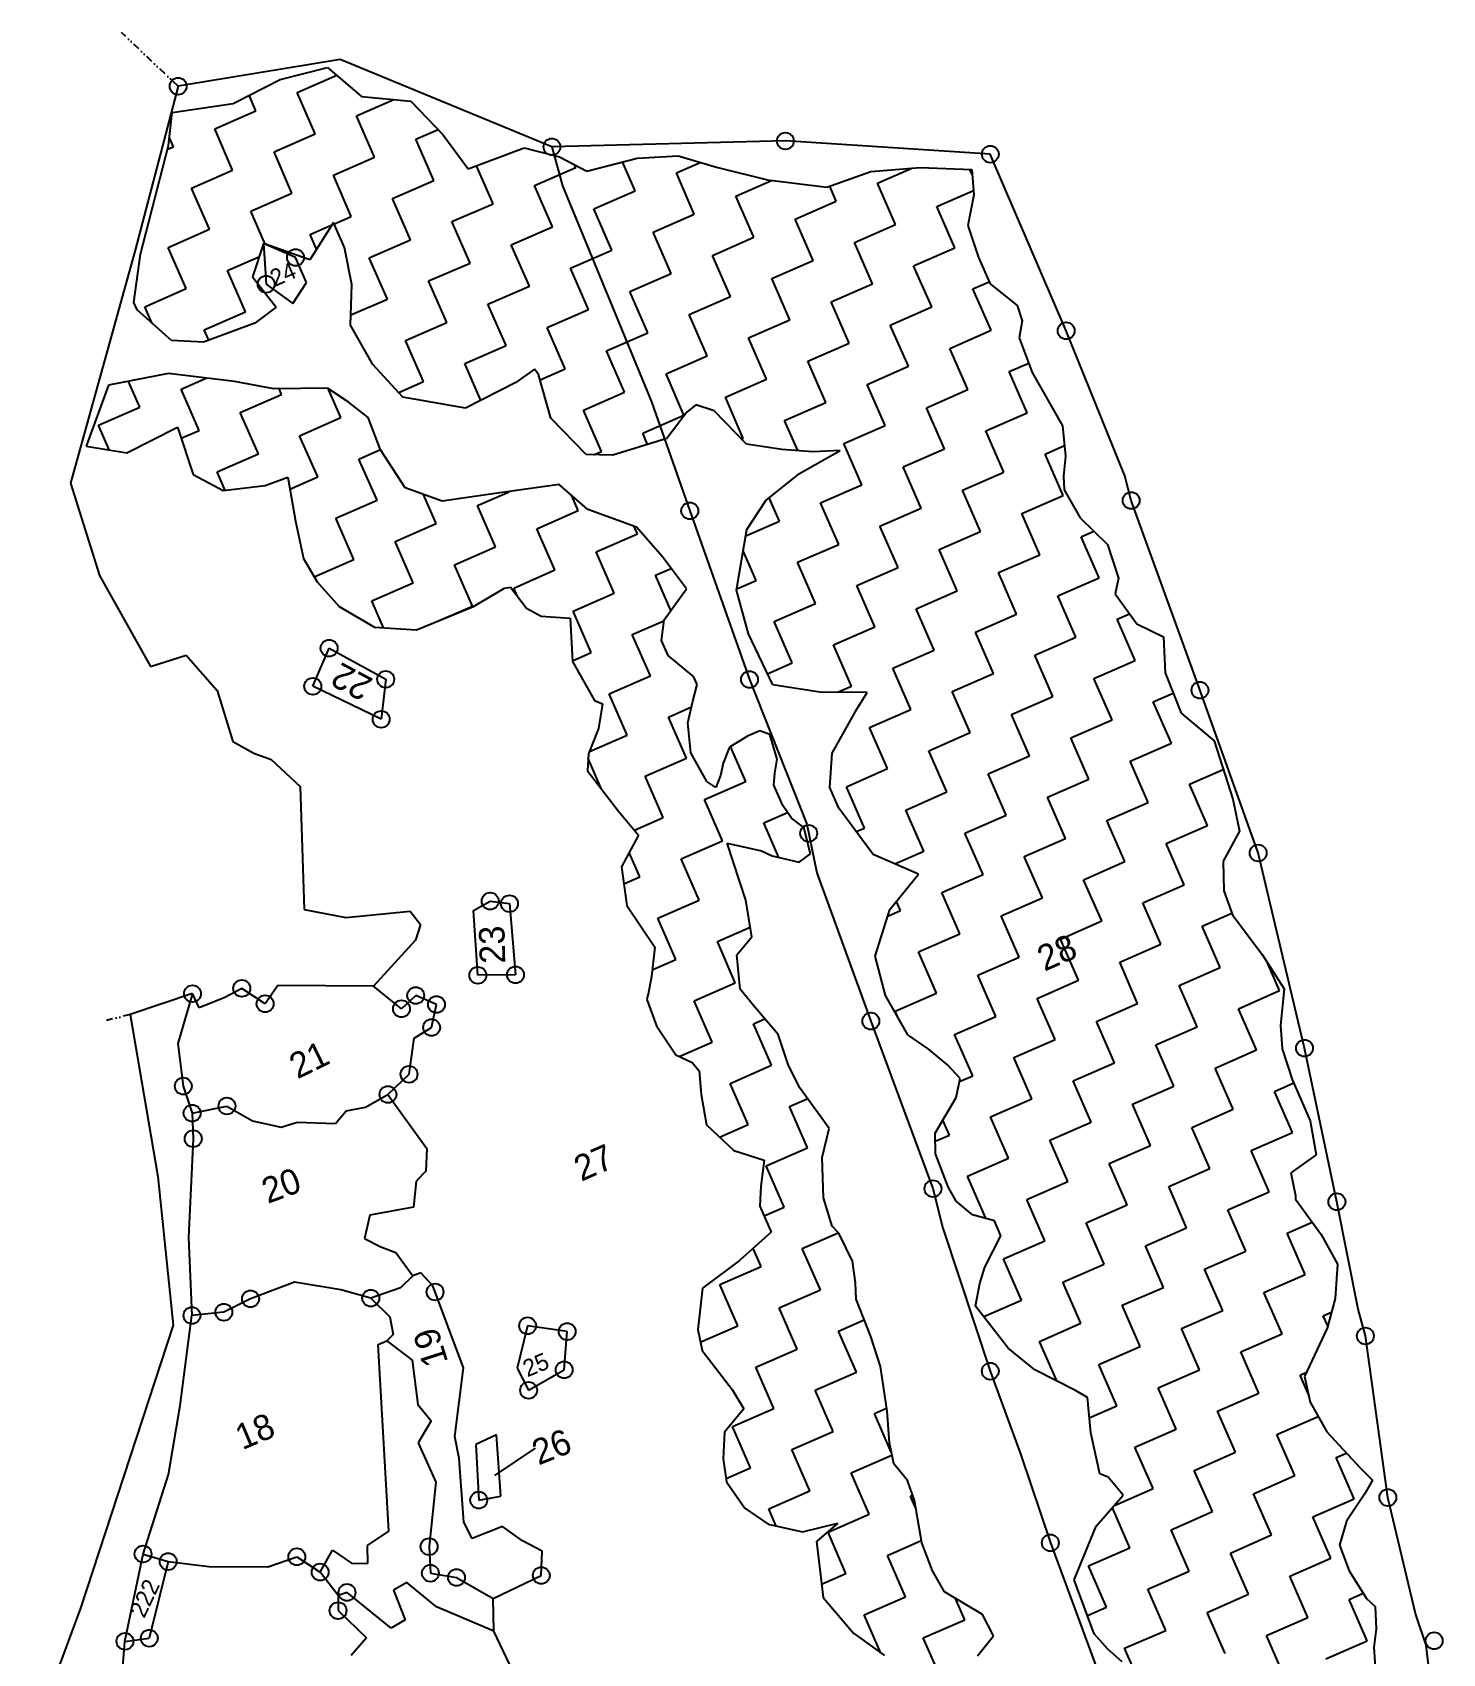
# Model space of a CAD drawing. Header units: metres. Extents: x 296846 to 301610, y 1968188 to 1972573.
# Drawn here: x 297993 to 298985, y 1971433 to 1972573 of the extents above; entities that cross this region are included whole.
import ezdxf

# ---------------------------------------------------------------- set-up
doc = ezdxf.new("R2010")
doc.units = ezdxf.units.M
doc.linetypes.add('DIVIDE', pattern=[1.25, 0.5, -0.25, 0, -0.25, 0, -0.25])
for name, color, linetype in [('OFF', 1, 'Continuous'), ('POLY_HATCH', 12, 'Continuous'), ('POLY_PARCEL', 6, 'Continuous'), ('TEXT_PARCEL', 7, 'Continuous'), ('V_BOUND_LINE', 7, 'Continuous'), ('V_DIVIDE_LINE', 7, 'DIVIDE')]:
    doc.layers.add(name, color=color, linetype=linetype)
doc.styles.get("Standard").update_dxf_attribs({"font": 'simplex.shx'})
doc.styles.add('TEXT_MAP', font='')
doc.styles.get('TEXT_MAP').set_extended_font_data('Kruti Dev 050')
doc.dimstyles.get("Standard").update_dxf_attribs({"dimtxt": 0.18, "dimasz": 0.18, "dimexe": 0.18, "dimexo": 0.0625, "dimgap": 0.09, "dimtad": 0, "dimtih": 1, "dimtoh": 1, "dimdec": 4, "dimzin": 0, "dimdsep": 46, "dimtxsty": 'Standard', "dimcen": 0.09, "dimadec": 0, "dimazin": 0, "dimtfac": 1, "dimtdec": 4, "dimtofl": 0, "dimtmove": 0, "dimatfit": 3, "dimfxl": 1, "dimtolj": 1, "dimtzin": 0, "dimarcsym": 0})

msp = doc.modelspace()

# ---------------------------------------------------------------- linework, layer by layer
for centre in [(298095.8, 1972534.9), (298522.7, 1972496.4), (298358.6, 1972492.3), (298666.8, 1972487.1), (298178.3, 1972414.5), (298157.7, 1972395.7), (298720.1, 1972363), (298455.5, 1972236.4), (298765.8, 1972243.6), (298201.9, 1972139.8), (298190.4, 1972113), (298241.7, 1972117.9), (298497.5, 1972117.8), (298814.2, 1972110.3), (298238.5, 1972089.8), (298539.1, 1972009.6), (298855.1, 1971995.8), (298315.2, 1971962), (298328.7, 1971960.2), (298306.5, 1971909.8), (298333, 1971910.1), (298105.9, 1971896.9), (298140.5, 1971900.6), (298262.8, 1971895.6), (298156.9, 1971889.8), (298252.8, 1971886.3), (298277.4, 1971889.3), (298274, 1971873.1), (298582.8, 1971877.6), (298887.7, 1971858.6), (298258.1, 1971840.2), (298099.4, 1971831.9), (298243.3, 1971826), (298105.6, 1971812.9), (298130.1, 1971817.9), (298106.4, 1971794.9), (298626.5, 1971759.8), (298910.5, 1971750.6), (298276.4, 1971687.1), (298146.7, 1971682.3), (298231.2, 1971682.8), (298105.5, 1971670.6), (298127.9, 1971672.9), (298341.5, 1971663.4), (298369.3, 1971659.3), (298930.5, 1971656.2), (298367.2, 1971632.4), (298666.8, 1971631.4), (298342.2, 1971618), (298307.1, 1971540.8), (298946.3, 1971542.6), (298272.2, 1971508.1), (298709, 1971510.8), (298071.1, 1971502.9), (298088.8, 1971497.6), (298179.2, 1971501), (298195.6, 1971490.2), (298273.1, 1971489.4), (298291.5, 1971486.4), (298351.1, 1971487.8), (298214.5, 1971475.9), (298208.2, 1971463.1), (298058.4, 1971441.5), (298075.5, 1971443.7), (298978.8, 1971441.9)]:
    msp.add_circle(centre, 5.94)
at = {"layer": 'OFF'}
msp.add_line((298317.8, 1971448.6), (298317.3, 1971471.7), dxfattribs=at)
at = {"layer": 'POLY_HATCH'}
for p, q in [((298167.6, 1972539.7), (298200.9, 1972548.1)), ((298200.9, 1972548.1), (298224.6, 1972527.7)), ((298134.4, 1972522.8), (298167.6, 1972539.7)), ((298224.6, 1972527.7), (298259.3, 1972524.4)), ((298089.1, 1972493.2), (298091.5, 1972516.4)), ((298091.5, 1972516.4), (298134.4, 1972522.8)), ((298259.3, 1972524.4), (298281.9, 1972501)), ((298069.4, 1972416.9), (298089.1, 1972493.2)), ((298281.9, 1972501), (298299.8, 1972476.9)), ((298299.8, 1972476.9), (298339, 1972491.5)), ((298339, 1972491.5), (298364, 1972485.2)), ((298364, 1972485.2), (298383.1, 1972475.1)), ((298383.1, 1972475.1), (298418.5, 1972484.4)), ((298418.5, 1972484.4), (298447.4, 1972486)), ((298447.4, 1972486), (298474.3, 1972478)), ((298474.3, 1972478), (298510.2, 1972469.1)), ((298510.2, 1972469.1), (298551.9, 1972463.9)), ((298551.9, 1972463.9), (298582.8, 1972475)), ((298582.8, 1972475), (298617.4, 1972477.7)), ((298617.4, 1972477.7), (298653.7, 1972476.4)), ((298653.7, 1972476.4), (298655.3, 1972458.6)), ((298655.3, 1972458.6), (298651.1, 1972437.1)), ((298205.1, 1972439.2), (298188.3, 1972412.8)), ((298212.8, 1972421.6), (298205.1, 1972439.2)), ((298651.1, 1972437.1), (298658.6, 1972414.5)), ((298155.7, 1972424.3), (298148, 1972400.9)), ((298188.3, 1972412.8), (298155.7, 1972424.3)), ((298064.6, 1972382.8), (298069.4, 1972416.9)), ((298218, 1972395.6), (298212.8, 1972421.6)), ((298658.6, 1972414.5), (298666.7, 1972395.9)), ((298148, 1972400.9), (298164.6, 1972379.6)), ((298217, 1972366.8), (298218, 1972395.6)), ((298666.7, 1972395.9), (298685.6, 1972380.7)), ((298066.9, 1972377.6), (298064.6, 1972382.8)), ((298091.1, 1972356.1), (298066.9, 1972377.6)), ((298164.6, 1972379.6), (298149.8, 1972368.3)), ((298685.6, 1972380.7), (298689.1, 1972370)), ((298149.8, 1972368.3), (298113.7, 1972355)), ((298232.7, 1972339.3), (298217, 1972366.8)), ((298689.1, 1972370), (298687, 1972357.9)), ((298113.7, 1972355), (298091.1, 1972356.1)), ((298687, 1972357.9), (298696.3, 1972333.7)), ((298089.1, 1972332.9), (298046.8, 1972324.7)), ((298135.4, 1972327.4), (298089.1, 1972332.9)), ((298253.8, 1972316.4), (298232.7, 1972339.3)), ((298346.3, 1972335.9), (298333.2, 1972326.5)), ((298349.2, 1972332.3), (298346.3, 1972335.9)), ((298357.7, 1972301.5), (298349.2, 1972332.3)), ((298696.3, 1972333.7), (298717.6, 1972296.2)), ((298046.8, 1972324.7), (298031.1, 1972281.9)), ((298163, 1972322.2), (298135.4, 1972327.4)), ((298200.7, 1972322.7), (298163, 1972322.2)), ((298215.3, 1972313), (298200.7, 1972322.7)), ((298333.2, 1972326.5), (298297.9, 1972308.6)), ((298229.3, 1972301.9), (298215.3, 1972313)), ((298297.9, 1972308.6), (298253.8, 1972316.4)), ((298459.8, 1972310.9), (298453.5, 1972305.7)), ((298472.7, 1972306.7), (298459.8, 1972310.9)), ((298238.1, 1972279.3), (298229.3, 1972301.9)), ((298382.6, 1972276), (298357.7, 1972301.5)), ((298453.5, 1972305.7), (298439.4, 1972287.2)), ((298495.3, 1972283.3), (298472.7, 1972306.7)), ((298059.6, 1972277.1), (298095.4, 1972295.1)), ((298095.4, 1972295.1), (298106.4, 1972262)), ((298439.4, 1972287.2), (298401.3, 1972275.5)), ((298717.6, 1972296.2), (298719.6, 1972274.9)), ((298031.1, 1972281.9), (298059.6, 1972277.1)), ((298255.5, 1972252.5), (298238.1, 1972279.3)), ((298401.3, 1972275.5), (298382.6, 1972276)), ((298520.3, 1972279.5), (298495.3, 1972283.3)), ((298542, 1972277.9), (298520.3, 1972279.5)), ((298532.6, 1972262.7), (298561.3, 1972278.9)), ((298561.3, 1972278.9), (298542, 1972277.9)), ((298719.6, 1972274.9), (298718.3, 1972260.8)), ((298508.9, 1972243.7), (298532.6, 1972262.7)), ((298106.4, 1972262), (298127.5, 1972250.6)), ((298127.5, 1972250.6), (298156.9, 1972254.2)), ((298156.9, 1972254.2), (298172.8, 1972260)), ((298172.8, 1972260), (298178.3, 1972229.1)), ((298281.4, 1972243.1), (298255.5, 1972252.5)), ((298363.6, 1972254.9), (298320.4, 1972248.7)), ((298383.9, 1972237.4), (298363.6, 1972254.9)), ((298718.3, 1972260.8), (298718.8, 1972251.2)), ((298718.8, 1972251.2), (298729.9, 1972231.4)), ((298320.4, 1972248.7), (298281.4, 1972243.1)), ((298495.7, 1972223.2), (298508.9, 1972243.7)), ((298178.3, 1972229.1), (298184, 1972202.9)), ((298418.1, 1972224.8), (298383.9, 1972237.4)), ((298729.9, 1972231.4), (298749.2, 1972212.7)), ((298436.4, 1972204.1), (298418.1, 1972224.8)), ((298488.4, 1972180.6), (298495.7, 1972223.2)), ((298749.2, 1972212.7), (298757, 1972189.1)), ((298184, 1972202.9), (298193.5, 1972186.4)), ((298453.1, 1972181.5), (298436.4, 1972204.1)), ((298193.5, 1972186.4), (298209.1, 1972169.1)), ((298325.3, 1972182), (298329.5, 1972182.7)), ((298329.5, 1972182.7), (298340.6, 1972168)), ((298757, 1972189.1), (298754.5, 1972178.1)), ((298303.4, 1972169), (298325.3, 1972182)), ((298437.4, 1972159.7), (298453.1, 1972181.5)), ((298496.9, 1972149.8), (298488.4, 1972180.6)), ((298754.5, 1972178.1), (298769.9, 1972156.9)), ((298209.1, 1972169.1), (298233.8, 1972154.6)), ((298263.4, 1972152.6), (298303.4, 1972169)), ((298340.6, 1972168), (298351.1, 1972162.3)), ((298351.1, 1972162.3), (298371.3, 1972160.8)), ((298371.3, 1972160.8), (298373, 1972130.5)), ((298233.8, 1972154.6), (298263.4, 1972152.6)), ((298435.7, 1972145.2), (298437.4, 1972159.7)), ((298513.8, 1972114.1), (298496.9, 1972149.8)), ((298769.9, 1972156.9), (298788.6, 1972147.8)), ((298440.3, 1972134.6), (298435.7, 1972145.2)), ((298788.6, 1972147.8), (298789.8, 1972122.5)), ((298373, 1972130.5), (298388.6, 1972102.9)), ((298458.2, 1972120), (298440.3, 1972134.6)), ((298460.7, 1972114.2), (298458.2, 1972120)), ((298789.8, 1972122.5), (298801, 1972094.1)), ((298388.6, 1972102.9), (298394.1, 1972100.7)), ((298457.7, 1972102.5), (298460.7, 1972114.2)), ((298546.9, 1972108.8), (298513.8, 1972114.1)), ((298580.2, 1972108.7), (298546.9, 1972108.8)), ((298573, 1972096.9), (298580.2, 1972108.7)), ((298394.1, 1972100.7), (298391.3, 1972083.4)), ((298454.1, 1972087.2), (298457.7, 1972102.5)), ((298555.7, 1972065.9), (298573, 1972096.9)), ((298801, 1972094.1), (298824.2, 1972074.7)), ((298391.3, 1972083.4), (298384.3, 1972065.4)), ((298456.3, 1972066.3), (298454.1, 1972087.2)), ((298504.7, 1972081.7), (298496.1, 1972078)), ((298511.7, 1972079), (298504.7, 1972081.7)), ((298483.4, 1972070.1), (298479, 1972059)), ((298496.1, 1972078), (298483.4, 1972070.1)), ((298516.9, 1972061.8), (298511.7, 1972079)), ((298824.2, 1972074.7), (298837.3, 1972033.7)), ((298384.3, 1972065.4), (298383.7, 1972053.6)), ((298467.5, 1972046), (298456.3, 1972066.3)), ((298479, 1972059), (298477.2, 1972050.2)), ((298515.4, 1972052), (298516.9, 1972061.8)), ((298554, 1972041.8), (298555.7, 1972065.9)), ((298383.7, 1972053.6), (298405.3, 1972025.2)), ((298473.9, 1972041.9), (298467.5, 1972046)), ((298477.2, 1972050.2), (298473.9, 1972041.9)), ((298514.5, 1972043.5), (298515.4, 1972052)), ((298520.9, 1972029.1), (298514.5, 1972043.5)), ((298560.3, 1972027.3), (298554, 1972041.8)), ((298405.3, 1972025.2), (298419.5, 1972008.4)), ((298527, 1972020.3), (298520.9, 1972029.1)), ((298584.4, 1971994.7), (298560.3, 1972027.3)), ((298837.3, 1972033.7), (298842.1, 1972011.2)), ((298535.6, 1972013.7), (298527, 1972020.3)), ((298540.3, 1971995.1), (298535.6, 1972013.7)), ((298419.5, 1972008.4), (298407.5, 1971986)), ((298494.8, 1971962.6), (298481.8, 1972002.8)), ((298481.8, 1972002.8), (298506, 1971997.3)), ((298842.1, 1972011.2), (298830.4, 1971990)), ((298506, 1971997.3), (298513.4, 1971993.7)), ((298513.4, 1971993.7), (298532.5, 1971989.4)), ((298532.5, 1971989.4), (298540.3, 1971995.1)), ((298616.2, 1971980.8), (298584.4, 1971994.7)), ((298830.4, 1971990), (298830.9, 1971969.3)), ((298407.5, 1971986), (298411.3, 1971958.9)), ((298596.2, 1971956.1), (298616.2, 1971980.8)), ((298830.9, 1971969.3), (298837.1, 1971952.3)), ((298411.3, 1971958.9), (298430.9, 1971929.6)), ((298499.1, 1971936.9), (298494.8, 1971962.6)), ((298585.9, 1971923.3), (298596.2, 1971956.1)), ((298837.1, 1971952.3), (298857.9, 1971924.5)), ((298488.5, 1971924.2), (298499.1, 1971936.9)), ((298430.9, 1971929.6), (298428.5, 1971909)), ((298491, 1971900.1), (298488.5, 1971924.2)), ((298593.1, 1971895.6), (298585.9, 1971923.3)), ((298857.9, 1971924.5), (298873.3, 1971900.4)), ((298426.5, 1971897.8), (298425.3, 1971892.7)), ((298428.5, 1971909), (298426.5, 1971897.8)), ((298501.2, 1971887.3), (298491, 1971900.1)), ((298873.3, 1971900.4), (298870.9, 1971874.8)), ((298425.3, 1971892.7), (298432.1, 1971874.3)), ((298517.7, 1971868.1), (298501.2, 1971887.3)), ((298608.8, 1971868), (298593.1, 1971895.6)), ((298432.1, 1971874.3), (298445.7, 1971853.8)), ((298524.6, 1971847), (298517.7, 1971868.1)), ((298623, 1971858.2), (298608.8, 1971868)), ((298870.9, 1971874.8), (298872.1, 1971858)), ((298445.7, 1971853.8), (298457.2, 1971848.5)), ((298636.6, 1971846.9), (298623, 1971858.2)), ((298872.1, 1971858), (298879.1, 1971836.5)), ((298457.2, 1971848.5), (298462.1, 1971842.6)), ((298462.1, 1971842.6), (298463.6, 1971826)), ((298532.7, 1971831), (298524.6, 1971847)), ((298645.7, 1971837.3), (298636.6, 1971846.9)), ((298553.4, 1971802.2), (298532.7, 1971831)), ((298642.9, 1971823.8), (298645.7, 1971837.3)), ((298879.1, 1971836.5), (298891.7, 1971807.5)), ((298463.6, 1971826), (298467.2, 1971804.6)), ((298628, 1971798.8), (298642.9, 1971823.8)), ((298891.7, 1971807.5), (298896, 1971783.5)), ((298467.2, 1971804.6), (298486.5, 1971786.7)), ((298548.5, 1971781.7), (298553.4, 1971802.2)), ((298628.2, 1971784.2), (298628, 1971798.8)), ((298486.5, 1971786.7), (298507.8, 1971779.9)), ((298637.1, 1971761), (298628.2, 1971784.2)), ((298507.8, 1971779.9), (298505.5, 1971761.6)), ((298549.4, 1971753.4), (298548.5, 1971781.7)), ((298896, 1971783.5), (298878.2, 1971770.8)), ((298505.5, 1971761.6), (298504.7, 1971747.5)), ((298642.7, 1971751.1), (298637.1, 1971761)), ((298878.2, 1971770.8), (298881.4, 1971755)), ((298555.7, 1971733.5), (298549.4, 1971753.4)), ((298654.3, 1971741.4), (298642.7, 1971751.1)), ((298881.4, 1971755), (298881.3, 1971752.5)), ((298881.3, 1971752.5), (298899.5, 1971727.5)), ((298504.7, 1971747.5), (298512.7, 1971729.2)), ((298669.8, 1971737.1), (298654.3, 1971741.4)), ((298512.7, 1971729.2), (298490.5, 1971709.2)), ((298560.2, 1971728.6), (298555.7, 1971733.5)), ((298570, 1971708.7), (298560.2, 1971728.6)), ((298663, 1971704.6), (298674.3, 1971726.7)), ((298674.3, 1971726.7), (298669.8, 1971737.1)), ((298899.5, 1971727.5), (298911, 1971706.7)), ((298490.5, 1971709.2), (298464.5, 1971689.8)), ((298572, 1971693.6), (298570, 1971708.7)), ((298659.4, 1971693.1), (298663, 1971704.6)), ((298911, 1971706.7), (298909.3, 1971682.6)), ((298572.4, 1971682.2), (298572, 1971693.6)), ((298656.5, 1971677.1), (298659.4, 1971693.1)), ((298464.5, 1971689.8), (298461.1, 1971660.7)), ((298582.8, 1971655.8), (298572.4, 1971682.2)), ((298909.3, 1971682.6), (298903.6, 1971661.6)), ((298679.3, 1971647.6), (298656.5, 1971677.1)), ((298461.1, 1971660.7), (298464.1, 1971646)), ((298903.6, 1971661.6), (298887.7, 1971627.6)), ((298589.7, 1971634.7), (298582.8, 1971655.8)), ((298698.2, 1971632.5), (298679.3, 1971647.6)), ((298464.1, 1971646), (298485.3, 1971618.5)), ((298594.2, 1971603.4), (298589.7, 1971634.7)), ((298726.8, 1971617.9), (298698.2, 1971632.5)), ((298887.7, 1971627.6), (298891.8, 1971609.7)), ((298485.3, 1971618.5), (298493.5, 1971604.9)), ((298735.1, 1971612.9), (298726.8, 1971617.9)), ((298737.4, 1971588.1), (298735.1, 1971612.9)), ((298493.5, 1971604.9), (298480, 1971588.6)), ((298595.9, 1971581.1), (298594.2, 1971603.4)), ((298891.8, 1971609.7), (298903.4, 1971588.9)), ((298480, 1971588.6), (298479, 1971569.8)), ((298598.9, 1971566.4), (298595.9, 1971581.1)), ((298743.8, 1971559.2), (298737.4, 1971588.1)), ((298903.4, 1971588.9), (298926.8, 1971563.4)), ((298479, 1971569.8), (298481.4, 1971553.7)), ((298608.6, 1971554.6), (298598.9, 1971566.4)), ((298749.7, 1971556.9), (298743.8, 1971559.2)), ((298760.2, 1971544.2), (298749.7, 1971556.9)), ((298926.8, 1971563.4), (298935.5, 1971554.9)), ((298481.4, 1971553.7), (298494.2, 1971535.1)), ((298613.6, 1971540.6), (298608.6, 1971554.6)), ((298929.9, 1971545.1), (298917.3, 1971526)), ((298935.5, 1971554.9), (298929.9, 1971545.1)), ((298494.2, 1971535.1), (298510.5, 1971523.9)), ((298618.6, 1971510.7), (298613.6, 1971540.6)), ((298741.3, 1971522.4), (298760.2, 1971544.2)), ((298510.5, 1971523.9), (298534.8, 1971518.4)), ((298534.8, 1971518.4), (298559.6, 1971524.7)), ((298559.6, 1971524.7), (298544.6, 1971511.7)), ((298725.7, 1971484.8), (298741.3, 1971522.4)), ((298917.3, 1971526), (298912.4, 1971509.1)), ((298544.6, 1971511.7), (298549.2, 1971472.3)), ((298626.1, 1971491), (298618.6, 1971510.7)), ((298912.4, 1971509.1), (298919, 1971491.1)), ((298634.7, 1971476.4), (298626.1, 1971491)), ((298919, 1971491.1), (298931.2, 1971471.7)), ((298661.3, 1971460.4), (298634.7, 1971476.4)), ((298739.9, 1971446.7), (298725.7, 1971484.8)), ((298549.2, 1971472.3), (298570.5, 1971447.2)), ((298931.2, 1971471.7), (298937.4, 1971465.9)), ((298937.4, 1971465.9), (298938.1, 1971450.2)), ((298669, 1971445.4), (298661.3, 1971460.4)), ((298570.5, 1971447.2), (298592.3, 1971431.5)), ((298657.9, 1971431.4), (298669, 1971445.4)), ((298749.5, 1971436.1), (298739.9, 1971446.7)), ((298938.1, 1971450.2), (298936.4, 1971437.1)), ((298759.6, 1971427), (298749.5, 1971436.1)), ((298936.4, 1971437.1), (298937.9, 1971416.8))]:
    msp.add_line(p, q, dxfattribs=at)
at = {"layer": 'POLY_HATCH', "linetype": 'Continuous'}
for p, q in [((298179.5, 1972530.4), (298207.4, 1972542.6)), ((298150.5, 1972517.7), (298145.7, 1972528.6)), ((298192.2, 1972501.4), (298179.5, 1972530.4)), ((298221.2, 1972514), (298247.5, 1972525.5)), ((298121.5, 1972505), (298150.5, 1972517.7)), ((298233.9, 1972485), (298221.2, 1972514)), ((298134.1, 1972476), (298121.5, 1972505)), ((298262.9, 1972497.7), (298278.5, 1972504.5)), ((298088.4, 1972490.6), (298092.4, 1972492.3)), ((298092.4, 1972492.3), (298089.7, 1972498.6)), ((298163.2, 1972488.7), (298192.2, 1972501.4)), ((298275.6, 1972468.7), (298262.9, 1972497.7)), ((298175.8, 1972459.7), (298163.2, 1972488.7)), ((298204.9, 1972472.3), (298233.9, 1972485)), ((298317.3, 1972452.3), (298305.6, 1972479)), ((298375.3, 1972477.7), (298374.5, 1972479.7)), ((298417, 1972461.4), (298408.2, 1972481.7)), ((298446.1, 1972474), (298462.9, 1972481.4)), ((298105.1, 1972463.3), (298134.1, 1972476)), ((298217.5, 1972443.3), (298204.9, 1972472.3)), ((298246.6, 1972456), (298275.6, 1972468.7)), ((298346.3, 1972465), (298375.3, 1972477.7)), ((298458.7, 1972445), (298446.1, 1972474)), ((298487.8, 1972457.7), (298513, 1972468.7)), ((298587.5, 1972466.7), (298611.6, 1972477.3)), ((298654, 1972472.8), (298652.4, 1972476.4)), ((298117.8, 1972434.3), (298105.1, 1972463.3)), ((298146.8, 1972447), (298175.8, 1972459.7)), ((298359, 1972436), (298346.3, 1972465)), ((298388, 1972448.7), (298417, 1972461.4)), ((298500.5, 1972428.7), (298487.8, 1972457.7)), ((298558.5, 1972454.1), (298553.9, 1972464.6)), ((298600.2, 1972437.7), (298587.5, 1972466.7)), ((298629.2, 1972450.4), (298655, 1972461.7)), ((298156.9, 1972423.9), (298146.8, 1972447)), ((298259.2, 1972427), (298246.6, 1972456)), ((298288.3, 1972439.7), (298317.3, 1972452.3)), ((298400.7, 1972419.7), (298388, 1972448.7)), ((298429.7, 1972432.3), (298458.7, 1972445)), ((298529.5, 1972441.4), (298558.5, 1972454.1)), ((298641.9, 1972421.4), (298629.2, 1972450.4)), ((298088.8, 1972421.6), (298117.8, 1972434.3)), ((298188.5, 1972430.6), (298203.9, 1972437.4)), ((298205.6, 1972438.1), (298217.5, 1972443.3)), ((298301, 1972410.6), (298288.3, 1972439.7)), ((298330, 1972423.3), (298359, 1972436)), ((298542.2, 1972412.3), (298529.5, 1972441.4)), ((298571.2, 1972425), (298600.2, 1972437.7)), ((298193, 1972420.3), (298188.5, 1972430.6)), ((298230.2, 1972414.3), (298259.2, 1972427)), ((298342.7, 1972394.3), (298330, 1972423.3)), ((298442.4, 1972403.3), (298429.7, 1972432.3)), ((298471.4, 1972416), (298500.5, 1972428.7)), ((298583.9, 1972396), (298571.2, 1972425)), ((298101.5, 1972392.6), (298088.8, 1972421.6)), ((298130.5, 1972405.3), (298152.6, 1972414.9)), ((298242.9, 1972385.3), (298230.2, 1972414.3)), ((298271.9, 1972398), (298301, 1972410.6)), ((298371.7, 1972407), (298400.7, 1972419.7)), ((298484.1, 1972387), (298471.4, 1972416)), ((298513.1, 1972399.7), (298542.2, 1972412.3)), ((298612.9, 1972408.7), (298641.9, 1972421.4)), ((298143.2, 1972376.2), (298130.5, 1972405.3)), ((298384.4, 1972378), (298371.7, 1972407)), ((298413.4, 1972390.6), (298442.4, 1972403.3)), ((298525.8, 1972370.6), (298513.1, 1972399.7)), ((298625.6, 1972379.7), (298612.9, 1972408.7)), ((298072.4, 1972379.9), (298101.5, 1972392.6)), ((298284.6, 1972368.9), (298271.9, 1972398)), ((298313.6, 1972381.6), (298342.7, 1972394.3)), ((298426.1, 1972361.6), (298413.4, 1972390.6)), ((298554.8, 1972383.3), (298583.9, 1972396)), ((298654.6, 1972392.4), (298666, 1972397.4)), ((298667.3, 1972363.3), (298654.6, 1972392.4)), ((298077.6, 1972368.1), (298072.4, 1972379.9)), ((298217.2, 1972374.1), (298242.9, 1972385.3)), ((298326.3, 1972352.6), (298313.6, 1972381.6)), ((298355.3, 1972365.3), (298384.4, 1972378)), ((298455.1, 1972374.3), (298484.1, 1972387)), ((298567.5, 1972354.3), (298554.8, 1972383.3)), ((298596.5, 1972367), (298625.6, 1972379.7)), ((298114.1, 1972363.6), (298143.2, 1972376.2)), ((298255.6, 1972356.2), (298284.6, 1972368.9)), ((298368, 1972336.3), (298355.3, 1972365.3)), ((298467.8, 1972345.3), (298455.1, 1972374.3)), ((298496.8, 1972358), (298525.8, 1972370.6)), ((298609.2, 1972338), (298596.5, 1972367)), ((298117.3, 1972356.3), (298114.1, 1972363.6)), ((298268.3, 1972327.2), (298255.6, 1972356.2)), ((298397, 1972348.9), (298426.1, 1972361.6)), ((298509.5, 1972328.9), (298496.8, 1972358)), ((298538.5, 1972341.6), (298567.5, 1972354.3)), ((298638.3, 1972350.6), (298667.3, 1972363.3)), ((298297.3, 1972339.9), (298326.3, 1972352.6)), ((298409.7, 1972319.9), (298397, 1972348.9)), ((298438.8, 1972332.6), (298467.8, 1972345.3)), ((298650.9, 1972321.6), (298638.3, 1972350.6)), ((298308.6, 1972314), (298297.3, 1972339.9)), ((298350.2, 1972328.5), (298368, 1972336.3)), ((298451.4, 1972303.6), (298438.8, 1972332.6)), ((298551.2, 1972312.6), (298538.5, 1972341.6)), ((298580.2, 1972325.3), (298609.2, 1972338)), ((298680, 1972334.3), (298693.8, 1972340.3)), ((298692.6, 1972305.3), (298680, 1972334.3)), ((298068.8, 1972309.2), (298060.8, 1972327.4)), ((298097.8, 1972321.9), (298115.9, 1972329.8)), ((298110.5, 1972292.8), (298097.8, 1972321.9)), ((298168.5, 1972318.2), (298166.7, 1972322.3)), ((298210.2, 1972301.9), (298201.3, 1972322.3)), ((298250.9, 1972319.6), (298268.3, 1972327.2)), ((298380.7, 1972307.2), (298409.7, 1972319.9)), ((298480.5, 1972316.3), (298509.5, 1972328.9)), ((298592.9, 1972296.3), (298580.2, 1972325.3)), ((298621.9, 1972308.9), (298650.9, 1972321.6)), ((298039.8, 1972296.5), (298068.8, 1972309.2)), ((298139.5, 1972305.5), (298168.5, 1972318.2)), ((298493.1, 1972287.2), (298480.5, 1972316.3)), ((298522.2, 1972299.9), (298551.2, 1972312.6)), ((298634.6, 1972279.9), (298621.9, 1972308.9)), ((298152.2, 1972276.5), (298139.5, 1972305.5)), ((298181.2, 1972289.2), (298210.2, 1972301.9)), ((298393.4, 1972278.2), (298380.7, 1972307.2)), ((298422.4, 1972290.9), (298451.4, 1972303.6)), ((298531.4, 1972278.7), (298522.2, 1972299.9)), ((298663.6, 1972292.6), (298692.6, 1972305.3)), ((298047.3, 1972279.2), (298039.8, 1972296.5)), ((298098, 1972287.4), (298110.5, 1972292.8)), ((298193.9, 1972260.2), (298181.2, 1972289.2)), ((298425.8, 1972283), (298422.4, 1972290.9)), ((298492, 1972286.7), (298493.1, 1972287.2)), ((298563.9, 1972283.6), (298592.9, 1972296.3)), ((298676.3, 1972263.6), (298663.6, 1972292.6)), ((298123.2, 1972263.8), (298152.2, 1972276.5)), ((298222.9, 1972272.8), (298238, 1972279.4)), ((298387.9, 1972275.8), (298393.4, 1972278.2)), ((298576.5, 1972254.6), (298563.9, 1972283.6)), ((298605.6, 1972267.2), (298634.6, 1972279.9)), ((298705.3, 1972276.3), (298718.9, 1972282.2)), ((298718, 1972247.2), (298705.3, 1972276.3)), ((298128.9, 1972250.7), (298123.2, 1972263.8)), ((298235.6, 1972243.8), (298222.9, 1972272.8)), ((298618.3, 1972238.2), (298605.6, 1972267.2)), ((298647.3, 1972250.9), (298676.3, 1972263.6)), ((298174.3, 1972251.6), (298193.9, 1972260.2)), ((298547.5, 1972241.9), (298576.5, 1972254.6)), ((298206.6, 1972231.1), (298235.6, 1972243.8)), ((298277.3, 1972227.5), (298268.4, 1972247.8)), ((298306.3, 1972240.2), (298328.5, 1972249.8)), ((298319, 1972211.1), (298306.3, 1972240.2)), ((298377, 1972236.5), (298372.3, 1972247.5)), ((298518.5, 1972229.2), (298511.3, 1972245.6)), ((298560.2, 1972212.8), (298547.5, 1972241.9)), ((298660, 1972221.9), (298647.3, 1972250.9)), ((298689, 1972234.6), (298718, 1972247.2)), ((298219.3, 1972202.1), (298206.6, 1972231.1)), ((298348, 1972223.8), (298377, 1972236.5)), ((298495, 1972218.9), (298518.5, 1972229.2)), ((298589.2, 1972225.5), (298618.3, 1972238.2)), ((298701.7, 1972205.5), (298689, 1972234.6)), ((298248.3, 1972214.8), (298277.3, 1972227.5)), ((298360.7, 1972194.8), (298348, 1972223.8)), ((298389.7, 1972207.5), (298418.8, 1972220.2)), ((298418.8, 1972220.2), (298416.5, 1972225.4)), ((298601.9, 1972196.5), (298589.2, 1972225.5)), ((298630.9, 1972209.2), (298660, 1972221.9)), ((298730.7, 1972218.2), (298739.5, 1972222.1)), ((298743.4, 1972189.2), (298730.7, 1972218.2)), ((298261, 1972185.8), (298248.3, 1972214.8)), ((298290, 1972198.5), (298319, 1972211.1)), ((298402.4, 1972178.5), (298389.7, 1972207.5)), ((298502.2, 1972187.5), (298493.1, 1972208.2)), ((298531.2, 1972200.2), (298560.2, 1972212.8)), ((298643.6, 1972180.2), (298630.9, 1972209.2)), ((298672.6, 1972192.9), (298701.7, 1972205.5)), ((298191.4, 1972190), (298219.3, 1972202.1)), ((298302.7, 1972169.4), (298290, 1972198.5)), ((298331.7, 1972182.1), (298360.7, 1972194.8)), ((298431.4, 1972191.1), (298442.4, 1972195.9)), ((298543.9, 1972171.1), (298531.2, 1972200.2)), ((298572.9, 1972183.8), (298601.9, 1972196.5)), ((298231.9, 1972173.1), (298261, 1972185.8)), ((298442.2, 1972166.4), (298431.4, 1972191.1)), ((298488.6, 1972181.5), (298502.2, 1972187.5)), ((298585.6, 1972154.8), (298572.9, 1972183.8)), ((298685.3, 1972163.8), (298672.6, 1972192.9)), ((298714.3, 1972176.5), (298743.4, 1972189.2)), ((298240.2, 1972154.2), (298231.9, 1972173.1)), ((298334.1, 1972176.7), (298331.7, 1972182.1)), ((298373.4, 1972165.8), (298402.4, 1972178.5)), ((298614.6, 1972167.5), (298643.6, 1972180.2)), ((298727, 1972147.5), (298714.3, 1972176.5)), ((298276.1, 1972157.8), (298302.7, 1972169.4)), ((298386.1, 1972136.8), (298373.4, 1972165.8)), ((298514.8, 1972158.5), (298543.9, 1972171.1)), ((298627.3, 1972138.5), (298614.6, 1972167.5)), ((298656.3, 1972151.1), (298685.3, 1972163.8)), ((298756.1, 1972160.2), (298764.7, 1972164)), ((298768.7, 1972131.1), (298756.1, 1972160.2)), ((298415.1, 1972149.4), (298437.3, 1972159.1)), ((298427.8, 1972120.4), (298415.1, 1972149.4)), ((298527.5, 1972129.4), (298514.8, 1972158.5)), ((298556.6, 1972142.1), (298585.6, 1972154.8)), ((298669, 1972122.1), (298656.3, 1972151.1)), ((298569.2, 1972113.1), (298556.6, 1972142.1)), ((298598.3, 1972125.8), (298627.3, 1972138.5)), ((298698, 1972134.8), (298727, 1972147.5)), ((298373, 1972131), (298386.1, 1972136.8)), ((298510.1, 1972121.8), (298527.5, 1972129.4)), ((298610.9, 1972096.8), (298598.3, 1972125.8)), ((298710.7, 1972105.8), (298698, 1972134.8)), ((298739.7, 1972118.5), (298768.7, 1972131.1)), ((298398.8, 1972107.7), (298427.8, 1972120.4)), ((298640, 1972109.4), (298669, 1972122.1)), ((298752.4, 1972089.4), (298739.7, 1972118.5)), ((298411.4, 1972078.7), (298398.8, 1972107.7)), ((298559.3, 1972108.8), (298569.2, 1972113.1)), ((298652.6, 1972080.4), (298640, 1972109.4)), ((298681.7, 1972093.1), (298710.7, 1972105.8)), ((298781.4, 1972102.1), (298795.4, 1972108.2)), ((298440.5, 1972091.4), (298456.8, 1972098.5)), ((298581.9, 1972084.1), (298610.9, 1972096.8)), ((298694.3, 1972064.1), (298681.7, 1972093.1)), ((298794.1, 1972073.1), (298781.4, 1972102.1)), ((298453.1, 1972062.4), (298440.5, 1972091.4)), ((298594.6, 1972055.1), (298581.9, 1972084.1)), ((298623.6, 1972067.7), (298652.6, 1972080.4)), ((298723.4, 1972076.8), (298752.4, 1972089.4)), ((298385, 1972067.1), (298411.4, 1972078.7)), ((298494.9, 1972046), (298484.1, 1972070.6)), ((298736.1, 1972047.7), (298723.4, 1972076.8)), ((298765.1, 1972060.4), (298794.1, 1972073.1)), ((298393.5, 1972040.7), (298384.1, 1972062.2)), ((298424.1, 1972049.7), (298453.1, 1972062.4)), ((298636.3, 1972038.7), (298623.6, 1972067.7)), ((298665.3, 1972051.4), (298694.3, 1972064.1)), ((298777.8, 1972031.4), (298765.1, 1972060.4)), ((298436.8, 1972020.7), (298424.1, 1972049.7)), ((298465.8, 1972033.3), (298494.9, 1972046)), ((298565.6, 1972042.4), (298594.6, 1972055.1)), ((298678, 1972022.4), (298665.3, 1972051.4)), ((298707, 1972035.1), (298736.1, 1972047.7)), ((298806.8, 1972044.1), (298830.6, 1972054.5)), ((298578.3, 1972013.3), (298565.6, 1972042.4)), ((298607.3, 1972026), (298636.3, 1972038.7)), ((298719.7, 1972006), (298707, 1972035.1)), ((298819.5, 1972015.1), (298806.8, 1972044.1)), ((298478.5, 1972004.3), (298465.8, 1972033.3)), ((298507.5, 1972017), (298524.2, 1972024.3)), ((298620, 1971997), (298607.3, 1972026)), ((298748.7, 1972018.7), (298777.8, 1972031.4)), ((298416.6, 1972011.8), (298436.8, 1972020.7)), ((298518.2, 1971992.6), (298507.5, 1972017)), ((298572.5, 1972010.8), (298578.3, 1972013.3)), ((298649, 1972009.7), (298678, 1972022.4)), ((298761.4, 1971989.7), (298748.7, 1972018.7)), ((298790.4, 1972002.4), (298819.5, 1972015.1)), ((298449.5, 1971991.6), (298478.5, 1972004.3)), ((298661.7, 1971980.7), (298649, 1972009.7)), ((298690.7, 1971993.4), (298719.7, 1972006)), ((298803.1, 1971973.4), (298790.4, 1972002.4)), ((298420.5, 1971979), (298412.9, 1971996.2)), ((298462.2, 1971962.6), (298449.5, 1971991.6)), ((298599.6, 1971988.1), (298620, 1971997)), ((298703.4, 1971964.3), (298690.7, 1971993.4)), ((298732.4, 1971977), (298761.4, 1971989.7)), ((298409.1, 1971974), (298420.5, 1971979)), ((298632.6, 1971968), (298661.7, 1971980.7)), ((298645.3, 1971939), (298632.6, 1971968)), ((298745.1, 1971948), (298732.4, 1971977)), ((298774.1, 1971960.7), (298803.1, 1971973.4)), ((298433.1, 1971949.9), (298462.2, 1971962.6)), ((298594.8, 1971951.4), (298603.6, 1971955.3)), ((298603.6, 1971955.3), (298600.8, 1971961.7)), ((298674.4, 1971951.6), (298703.4, 1971964.3)), ((298786.8, 1971931.7), (298774.1, 1971960.7)), ((298445.8, 1971920.9), (298433.1, 1971949.9)), ((298474.9, 1971933.6), (298497.9, 1971943.7)), ((298687, 1971922.6), (298674.4, 1971951.6)), ((298716.1, 1971935.3), (298745.1, 1971948)), ((298815.8, 1971944.3), (298836.7, 1971953.4)), ((298828.5, 1971915.3), (298815.8, 1971944.3)), ((298487.5, 1971904.6), (298474.9, 1971933.6)), ((298616.3, 1971926.3), (298645.3, 1971939)), ((298728.7, 1971906.3), (298716.1, 1971935.3)), ((298429, 1971913.6), (298445.8, 1971920.9)), ((298629, 1971897.3), (298616.3, 1971926.3)), ((298658, 1971909.9), (298687, 1971922.6)), ((298757.8, 1971919), (298786.8, 1971931.7)), ((298670.7, 1971880.9), (298658, 1971909.9)), ((298770.4, 1971889.9), (298757.8, 1971919)), ((298799.5, 1971902.6), (298828.5, 1971915.3)), ((298870.2, 1971899), (298861.6, 1971918.6)), ((298458.5, 1971891.9), (298487.5, 1971904.6)), ((298699.7, 1971893.6), (298728.7, 1971906.3)), ((298812.2, 1971873.6), (298799.5, 1971902.6)), ((298841.2, 1971886.3), (298870.2, 1971899)), ((298471.2, 1971862.9), (298458.5, 1971891.9)), ((298600, 1971884.6), (298629, 1971897.3)), ((298712.4, 1971864.6), (298699.7, 1971893.6)), ((298741.4, 1971877.3), (298770.4, 1971889.9)), ((298853.9, 1971857.3), (298841.2, 1971886.3)), ((298500.2, 1971875.6), (298508.3, 1971879.1)), ((298512.9, 1971846.5), (298500.2, 1971875.6)), ((298601.8, 1971880.3), (298600, 1971884.6)), ((298641.7, 1971868.2), (298670.7, 1971880.9)), ((298754.1, 1971848.2), (298741.4, 1971877.3)), ((298654.4, 1971839.2), (298641.7, 1971868.2)), ((298683.4, 1971851.9), (298712.4, 1971864.6)), ((298783.1, 1971860.9), (298812.2, 1971873.6)), ((298448, 1971852.7), (298471.2, 1971862.9)), ((298795.8, 1971831.9), (298783.1, 1971860.9)), ((298824.8, 1971844.6), (298853.9, 1971857.3)), ((298483.9, 1971833.8), (298512.9, 1971846.5)), ((298696.1, 1971822.9), (298683.4, 1971851.9)), ((298725.1, 1971835.6), (298754.1, 1971848.2)), ((298837.5, 1971815.6), (298824.8, 1971844.6)), ((298496.6, 1971804.8), (298483.9, 1971833.8)), ((298645.2, 1971835.2), (298654.4, 1971839.2)), ((298737.8, 1971806.5), (298725.1, 1971835.6)), ((298766.8, 1971819.2), (298795.8, 1971831.9)), ((298866.5, 1971828.2), (298880.1, 1971834.2)), ((298525.6, 1971817.5), (298538.4, 1971823.1)), ((298667, 1971810.2), (298696.1, 1971822.9)), ((298779.5, 1971790.2), (298766.8, 1971819.2)), ((298879.2, 1971799.2), (298866.5, 1971828.2)), ((298538.3, 1971788.5), (298525.6, 1971817.5)), ((298638, 1971797.5), (298633.5, 1971808)), ((298679.7, 1971781.2), (298667, 1971810.2)), ((298708.7, 1971793.9), (298737.8, 1971806.5)), ((298808.5, 1971802.9), (298837.5, 1971815.6)), ((298476.4, 1971796), (298496.6, 1971804.8)), ((298628.1, 1971793.2), (298638, 1971797.5)), ((298821.2, 1971773.9), (298808.5, 1971802.9)), ((298850.2, 1971786.5), (298879.2, 1971799.2)), ((298509.2, 1971775.8), (298538.3, 1971788.5)), ((298721.4, 1971764.8), (298708.7, 1971793.9)), ((298750.4, 1971777.5), (298779.5, 1971790.2)), ((298862.9, 1971757.5), (298850.2, 1971786.5)), ((298521.9, 1971746.8), (298509.2, 1971775.8)), ((298650.7, 1971768.5), (298679.7, 1971781.2)), ((298763.1, 1971748.5), (298750.4, 1971777.5)), ((298792.2, 1971761.2), (298821.2, 1971773.9)), ((298663.4, 1971739.5), (298650.7, 1971768.5)), ((298692.4, 1971752.1), (298721.4, 1971764.8)), ((298804.8, 1971732.2), (298792.2, 1971761.2)), ((298705.1, 1971723.1), (298692.4, 1971752.1)), ((298833.9, 1971744.8), (298862.9, 1971757.5)), ((298507.8, 1971740.6), (298521.9, 1971746.8)), ((298662.5, 1971739.1), (298663.4, 1971739.5)), ((298734.1, 1971735.8), (298763.1, 1971748.5)), ((298846.5, 1971715.8), (298833.9, 1971744.8)), ((298534.6, 1971717.8), (298559.9, 1971728.8)), ((298746.8, 1971706.8), (298734.1, 1971735.8)), ((298775.8, 1971719.5), (298804.8, 1971732.2)), ((298875.6, 1971728.5), (298893.2, 1971736.2)), ((298888.2, 1971699.5), (298875.6, 1971728.5)), ((298505.6, 1971705.1), (298500, 1971717.8)), ((298547.3, 1971688.7), (298534.6, 1971717.8)), ((298676.1, 1971710.4), (298705.1, 1971723.1)), ((298788.5, 1971690.4), (298775.8, 1971719.5)), ((298817.5, 1971703.1), (298846.5, 1971715.8)), ((298476.6, 1971692.4), (298505.6, 1971705.1)), ((298688.7, 1971681.4), (298676.1, 1971710.4)), ((298717.8, 1971694.1), (298746.8, 1971706.8)), ((298730.5, 1971665.1), (298717.8, 1971694.1)), ((298830.2, 1971674.1), (298817.5, 1971703.1)), ((298859.2, 1971686.8), (298888.2, 1971699.5)), ((298489.2, 1971663.4), (298476.6, 1971692.4)), ((298518.3, 1971676.1), (298547.3, 1971688.7)), ((298662.2, 1971669.8), (298688.7, 1971681.4)), ((298759.5, 1971677.8), (298788.5, 1971690.4)), ((298871.9, 1971657.8), (298859.2, 1971686.8)), ((298531, 1971647), (298518.3, 1971676.1)), ((298772.2, 1971648.7), (298759.5, 1971677.8)), ((298801.2, 1971661.4), (298830.2, 1971674.1)), ((298900.9, 1971670.4), (298906.7, 1971673)), ((298904.1, 1971663.3), (298900.9, 1971670.4)), ((298462.9, 1971651.9), (298489.2, 1971663.4)), ((298560, 1971659.7), (298578.1, 1971667.6)), ((298572.7, 1971630.7), (298560, 1971659.7)), ((298701.4, 1971652.4), (298730.5, 1971665.1)), ((298813.9, 1971632.4), (298801.2, 1971661.4)), ((298501.9, 1971634.3), (298531, 1971647)), ((298713.5, 1971624.7), (298701.4, 1971652.4)), ((298743.1, 1971636.1), (298772.2, 1971648.7)), ((298842.9, 1971645.1), (298871.9, 1971657.8)), ((298755.8, 1971607), (298743.1, 1971636.1)), ((298855.6, 1971616.1), (298842.9, 1971645.1)), ((298514.6, 1971605.3), (298501.9, 1971634.3)), ((298543.6, 1971618), (298572.7, 1971630.7)), ((298784.8, 1971619.7), (298813.9, 1971632.4)), ((298884.6, 1971628.7), (298889.2, 1971630.7)), ((298890.6, 1971615), (298884.6, 1971628.7)), ((298556.3, 1971589), (298543.6, 1971618)), ((298797.5, 1971590.7), (298784.8, 1971619.7)), ((298826.5, 1971603.4), (298855.6, 1971616.1)), ((298485.6, 1971592.6), (298514.6, 1971605.3)), ((298585.3, 1971601.7), (298593.9, 1971605.4)), ((298597.2, 1971574.5), (298585.3, 1971601.7)), ((298736.4, 1971598.6), (298755.8, 1971607)), ((298839.2, 1971574.4), (298826.5, 1971603.4)), ((298498.3, 1971563.6), (298485.6, 1971592.6)), ((298768.5, 1971578), (298797.5, 1971590.7)), ((298868.3, 1971587), (298897.3, 1971599.7)), ((298897.3, 1971599.7), (298897, 1971600.4)), ((298527.3, 1971576.3), (298556.3, 1971589)), ((298880.9, 1971558), (298868.3, 1971587)), ((298540, 1971547.3), (298527.3, 1971576.3)), ((298569, 1971560), (298597.6, 1971572.5)), ((298781.2, 1971549), (298768.5, 1971578)), ((298810.2, 1971561.7), (298839.2, 1971574.4)), ((298910, 1971570.7), (298917.2, 1971573.9)), ((298922.6, 1971541.7), (298910, 1971570.7)), ((298481.1, 1971556.1), (298498.3, 1971563.6)), ((298581.7, 1971530.9), (298569, 1971560)), ((298822.9, 1971532.7), (298810.2, 1971561.7)), ((298851.9, 1971545.3), (298880.9, 1971558)), ((298511, 1971534.6), (298540, 1971547.3)), ((298754.1, 1971537.1), (298781.2, 1971549)), ((298864.6, 1971516.3), (298851.9, 1971545.3)), ((298516.2, 1971522.6), (298511, 1971534.6)), ((298610.7, 1971543.6), (298612.3, 1971544.3)), ((298614.5, 1971534.9), (298610.7, 1971543.6)), ((298764.8, 1971507.3), (298752.6, 1971535.4)), ((298893.6, 1971529), (298922.6, 1971541.7)), ((298552.7, 1971518.3), (298581.7, 1971530.9)), ((298793.9, 1971520), (298822.9, 1971532.7)), ((298906.3, 1971500), (298893.6, 1971529)), ((298565.3, 1971489.2), (298552.7, 1971518.3)), ((298594.4, 1971501.9), (298618.3, 1971512.4)), ((298806.5, 1971490.9), (298793.9, 1971520)), ((298835.6, 1971503.6), (298864.6, 1971516.3)), ((298607.1, 1971472.9), (298594.4, 1971501.9)), ((298735.8, 1971494.6), (298764.8, 1971507.3)), ((298848.3, 1971474.6), (298835.6, 1971503.6)), ((298877.3, 1971487.3), (298906.3, 1971500)), ((298548.1, 1971481.7), (298565.3, 1971489.2)), ((298748.5, 1971465.6), (298735.8, 1971494.6)), ((298777.5, 1971478.3), (298806.5, 1971490.9)), ((298790.2, 1971449.2), (298777.5, 1971478.3)), ((298890, 1971458.3), (298877.3, 1971487.3)), ((298578, 1971460.2), (298607.1, 1971472.9)), ((298648.8, 1971456.6), (298642, 1971472)), ((298735.1, 1971459.7), (298748.5, 1971465.6)), ((298819.2, 1971461.9), (298848.3, 1971474.6)), ((298919, 1971471), (298928.9, 1971475.3)), ((298931.7, 1971441.9), (298919, 1971471)), ((298589.8, 1971433.3), (298578, 1971460.2)), ((298619.7, 1971443.9), (298648.8, 1971456.6)), ((298831.9, 1971432.9), (298819.2, 1971461.9)), ((298860.9, 1971445.6), (298890, 1971458.3)), ((298632.4, 1971414.9), (298619.7, 1971443.9)), ((298761.2, 1971436.6), (298790.2, 1971449.2)), ((298873.6, 1971416.6), (298860.9, 1971445.6)), ((298902.6, 1971429.2), (298931.7, 1971441.9)), ((298767.2, 1971422.9), (298761.2, 1971436.6))]:
    msp.add_line(p, q, dxfattribs=at)
at = {"layer": 'POLY_PARCEL'}
for p, q in [((298358.6, 1972492.3), (298365.9, 1972464.8)), ((298365.9, 1972464.8), (298428.7, 1972313.1)), ((298155.7, 1972424.3), (298157.7, 1972395.7)), ((298178.3, 1972414.5), (298155.7, 1972424.3)), ((298186, 1972396.8), (298178.3, 1972414.5)), ((298157.7, 1972395.7), (298176.3, 1972382.1)), ((298176.3, 1972382.1), (298186, 1972396.8)), ((298428.7, 1972313.1), (298455.5, 1972236.4)), ((298455.5, 1972236.4), (298497.5, 1972117.8)), ((298190.4, 1972113), (298201.9, 1972139.8)), ((298201.9, 1972139.8), (298241.7, 1972117.9)), ((298241.7, 1972117.9), (298238.5, 1972089.8)), ((298497.5, 1972117.8), (298537.8, 1972016)), ((298238.5, 1972089.8), (298190.4, 1972113)), ((298537.8, 1972016), (298544.9, 1971981.9)), ((298544.9, 1971981.9), (298582.8, 1971877.6)), ((298303.4, 1971955.4), (298315.2, 1971962)), ((298306.5, 1971909.8), (298303.4, 1971955.4)), ((298315.2, 1971962), (298328.7, 1971960.2)), ((298328.7, 1971960.2), (298333, 1971910.1)), ((298333, 1971910.1), (298306.5, 1971909.8)), ((298252.8, 1971886.3), (298233.2, 1971902.2)), ((298105.9, 1971896.9), (298095.5, 1971861.8)), ((298262.8, 1971895.6), (298252.8, 1971886.3)), ((298277.4, 1971889.3), (298262.8, 1971895.6)), ((298274, 1971873.1), (298277.4, 1971889.3)), ((298582.8, 1971877.6), (298626.5, 1971759.8)), ((298258.1, 1971840.2), (298261.8, 1971865.6)), ((298261.8, 1971865.6), (298274, 1971873.1)), ((298095.5, 1971861.8), (298099.4, 1971831.9)), ((298099.4, 1971831.9), (298105.6, 1971812.9)), ((298243.3, 1971826), (298258.1, 1971840.2)), ((298105.6, 1971812.9), (298130.1, 1971817.9)), ((298130.1, 1971817.9), (298148, 1971807.5)), ((298227.5, 1971817), (298243.3, 1971826)), ((298243.3, 1971826), (298270.7, 1971788)), ((298105.6, 1971812.9), (298106.4, 1971794.9)), ((298148, 1971807.5), (298168.3, 1971803)), ((298206.5, 1971805.7), (298213.8, 1971814.5)), ((298213.8, 1971814.5), (298227.5, 1971817)), ((298168.3, 1971803), (298179.4, 1971806.5)), ((298179.4, 1971806.5), (298206.5, 1971805.7)), ((298106.4, 1971794.9), (298103.1, 1971725.4)), ((298270.7, 1971788), (298269.9, 1971772)), ((298263.1, 1971765.1), (298261.3, 1971746.7)), ((298269.9, 1971772), (298263.1, 1971765.1)), ((298626.5, 1971759.8), (298633.4, 1971732)), ((298230.5, 1971741.1), (298226.9, 1971724.8)), ((298261.3, 1971746.7), (298230.5, 1971741.1)), ((298633.4, 1971732), (298666.8, 1971631.4)), ((298103.1, 1971725.4), (298105.5, 1971670.6)), ((298226.9, 1971724.8), (298238.2, 1971719)), ((298238.2, 1971719), (298248.8, 1971714.8)), ((298248.8, 1971714.8), (298260.7, 1971698.6)), ((298177.7, 1971694.1), (298146.7, 1971682.3)), ((298210.1, 1971688.6), (298177.7, 1971694.1)), ((298260.7, 1971698.6), (298252, 1971690.1)), ((298266.5, 1971700.5), (298260.7, 1971698.6)), ((298274.8, 1971691.4), (298266.5, 1971700.5)), ((298146.7, 1971682.3), (298127.9, 1971672.9)), ((298231.2, 1971682.8), (298210.1, 1971688.6)), ((298252, 1971690.1), (298231.2, 1971682.8)), ((298231.2, 1971682.8), (298244.7, 1971669.6)), ((298296.3, 1971633.8), (298274.8, 1971691.4)), ((298097.1, 1971607.4), (298105.5, 1971670.6)), ((298127.9, 1971672.9), (298105.5, 1971670.6)), ((298244.7, 1971669.6), (298246.9, 1971657.3)), ((298341.5, 1971663.4), (298334.2, 1971633.6)), ((298369.3, 1971659.3), (298341.5, 1971663.4)), ((298367.2, 1971632.4), (298369.3, 1971659.3)), ((298236.4, 1971650.2), (298242.5, 1971652.9)), ((298244, 1971518.9), (298236.4, 1971650.2)), ((298246.9, 1971657.3), (298242.5, 1971652.9)), ((298242.5, 1971652.9), (298260.3, 1971639.2)), ((298260.3, 1971639.2), (298264.4, 1971608.1)), ((298290.4, 1971585.6), (298296.3, 1971633.8)), ((298334.2, 1971633.6), (298342.2, 1971618)), ((298342.2, 1971618), (298367.2, 1971632.4)), ((298666.8, 1971631.4), (298688.3, 1971572.6)), ((298088.9, 1971558.9), (298097.1, 1971607.4)), ((298264.4, 1971608.1), (298273.7, 1971596.6)), ((298273.7, 1971596.6), (298264.6, 1971581)), ((298264.6, 1971581), (298276.9, 1971553.5)), ((298293.4, 1971570.1), (298290.4, 1971585.6)), ((298319.5, 1971586.7), (298305.1, 1971579.8)), ((298305.1, 1971579.8), (298307.1, 1971540.8)), ((298322.7, 1971543.6), (298319.5, 1971586.7)), ((298296.6, 1971525.2), (298293.4, 1971570.1)), ((298688.3, 1971572.6), (298709, 1971510.8)), ((298071.1, 1971502.9), (298088.9, 1971558.9)), ((298276.9, 1971553.5), (298272.2, 1971508.1)), ((298307.1, 1971540.8), (298322.7, 1971543.6)), ((298302.4, 1971513.9), (298296.6, 1971525.2)), ((298323.9, 1971522.2), (298302.4, 1971513.9)), ((298337.9, 1971512.1), (298323.9, 1971522.2)), ((298229, 1971508.9), (298244, 1971518.9)), ((298351.7, 1971504.9), (298337.9, 1971512.1)), ((298709, 1971510.8), (298752.2, 1971394.1)), ((298058.4, 1971441.5), (298071.1, 1971502.9)), ((298071.1, 1971502.9), (298088.8, 1971497.6)), ((298158.8, 1971494), (298179.2, 1971501)), ((298179.2, 1971501), (298195.6, 1971490.2)), ((298195.6, 1971490.2), (298204.2, 1971505.5)), ((298204.2, 1971505.5), (298217.7, 1971496.4)), ((298229.1, 1971496.2), (298229, 1971508.9)), ((298272.2, 1971508.1), (298273.1, 1971489.4)), ((298351.1, 1971487.8), (298351.7, 1971504.9)), ((298088.8, 1971497.6), (298075.5, 1971443.7)), ((298088.8, 1971497.6), (298117.3, 1971494.2)), ((298117.3, 1971494.2), (298158.8, 1971494)), ((298208.2, 1971473.7), (298195.6, 1971490.2)), ((298217.7, 1971496.4), (298229.1, 1971496.2)), ((298273.1, 1971489.4), (298291.5, 1971486.4)), ((298317.3, 1971471.7), (298351.1, 1971487.8)), ((298256.6, 1971482.8), (298247.1, 1971477.4)), ((298247.1, 1971477.4), (298255.3, 1971456.7)), ((298277.4, 1971465.8), (298256.6, 1971482.8)), ((298291.5, 1971486.4), (298317.3, 1971471.7)), ((298214.5, 1971475.9), (298208.2, 1971473.7)), ((298208.2, 1971473.7), (298208.2, 1971463.1)), ((298245.5, 1971450.7), (298214.5, 1971475.9)), ((298317.8, 1971448.6), (298277.4, 1971465.8)), ((298208.2, 1971463.1), (298228.2, 1971443.9)), ((298255.3, 1971456.7), (298245.5, 1971450.7)), ((298058.4, 1971441.5), (298075.5, 1971443.7)), ((298228.2, 1971443.9), (298217.5, 1971431.5)), ((298335.7, 1971410.7), (298317.8, 1971448.6)), ((298056.7, 1971420.5), (298058.4, 1971441.5))]:
    msp.add_line(p, q, dxfattribs=at)
at = {"layer": 'V_BOUND_LINE'}
for p, q in [((298209.8, 1972553.8), (298095.8, 1972534.9)), ((298358.6, 1972492.3), (298209.8, 1972553.8)), ((298095.8, 1972534.9), (298065.6, 1972419.6)), ((298522.7, 1972496.4), (298358.6, 1972492.3)), ((298666.8, 1972487.1), (298522.7, 1972496.4)), ((298720.1, 1972363), (298666.8, 1972487.1)), ((298065.6, 1972419.6), (298020.1, 1972255.8)), ((298761.4, 1972261), (298720.1, 1972363)), ((298020.1, 1972255.8), (298040.5, 1972191)), ((298765.8, 1972243.6), (298761.4, 1972261)), ((298812.5, 1972115.1), (298765.8, 1972243.6)), ((298040.5, 1972191), (298076.4, 1972127)), ((298076.4, 1972127), (298101.5, 1972135)), ((298101.5, 1972135), (298123.1, 1972110.1)), ((298855.1, 1971995.8), (298812.5, 1972115.1)), ((298123.1, 1972110.1), (298134.2, 1972074.1)), ((298134.2, 1972074.1), (298148.9, 1972066.1)), ((298148.9, 1972066.1), (298161.1, 1972061.5)), ((298161.1, 1972061.5), (298181.6, 1972042.5)), ((298181.6, 1972042.5), (298184.4, 1971956.1)), ((298887.7, 1971858.6), (298855.1, 1971995.8)), ((298184.4, 1971956.1), (298213.6, 1971950.5)), ((298213.6, 1971950.5), (298258.8, 1971954.8)), ((298258.8, 1971954.8), (298266.1, 1971945.5)), ((298266.1, 1971945.5), (298262.7, 1971934.6)), ((298262.7, 1971934.6), (298233.2, 1971902.2)), ((298140.5, 1971900.6), (298128.5, 1971894.3)), ((298156.9, 1971889.8), (298140.5, 1971900.6)), ((298165.9, 1971902.7), (298156.9, 1971889.8)), ((298233.2, 1971902.2), (298165.9, 1971902.7)), ((298105.9, 1971896.9), (298062, 1971882.3)), ((298110.5, 1971887), (298105.9, 1971896.9)), ((298128.5, 1971894.3), (298110.5, 1971887)), ((298062, 1971882.3), (298081.5, 1971768.3)), ((298910.5, 1971750.6), (298887.7, 1971858.6)), ((298081.5, 1971768.3), (298092.2, 1971663.8)), ((298925.5, 1971675), (298910.5, 1971750.6)), ((298930.5, 1971656.2), (298925.5, 1971675)), ((298092.2, 1971663.8), (298027.2, 1971464.9)), ((298946.3, 1971542.6), (298930.5, 1971656.2)), ((298965.7, 1971461), (298946.3, 1971542.6)), ((298027.2, 1971464.9), (297993.3, 1971373.9)), ((298973.2, 1971438.9), (298965.7, 1971461)), ((298982.6, 1971360.3), (298973.2, 1971438.9))]:
    msp.add_line(p, q, dxfattribs=at)
at = {"layer": 'V_DIVIDE_LINE', "ltscale": 10}
for p, q in [((298095.8, 1972534.9), (298055.9, 1972572.7)), ((298062, 1971882.3), (298045.4, 1971878.1))]:
    msp.add_line(p, q, dxfattribs=at)

# ---------------------------------------------------------------- texts
at = {"layer": 'TEXT_PARCEL', "style": 'TEXT_MAP'}
for s, height, rotation, p in [('24', 11.97, 23.6053, (298163.7, 1972393.7)), ('22', 17.96, 151.9961, (298233.7, 1972117.8)), ('23', 17.96, 91.479, (298325.8, 1971918.2)), ('28', 17.96, 23.6053, (298704.9, 1971912.3)), ('21', 17.96, 25.9406, (298179.7, 1971836.6)), ('27', 17.96, 23.6053, (298379.2, 1971764.6)), ('20', 17.96, 20.4281, (298158.8, 1971749)), ('19', 17.96, 107.6942, (298285.8, 1971638)), ('25', 11.97, 22.4605, (298341.3, 1971627.1)), ('18', 17.96, 23.0151, (298140.9, 1971575.8)), ('26', 17.96, 21.6977, (298349.2, 1971565.1)), ('222', 11.97, 64.7673, (298071.9, 1971457.2))]:
    msp.add_text(s, height=height, rotation=rotation, dxfattribs=at).set_placement(p)

# ---------------------------------------------------------------- leaders
msp.add_leader([(298346.7, 1971577.4), (298318.1, 1971558.1)], dimstyle='Standard', override={"dimtxt": 2.5, "dimasz": 2.5, "dimexe": 1.25, "dimexo": 0.625, "dimgap": 0.625, "dimtad": 1, "dimtih": 0, "dimtoh": 0, "dimzin": 8, "dimcen": 2.5, "dimtofl": 1})

doc.saveas('drawing.dxf')
